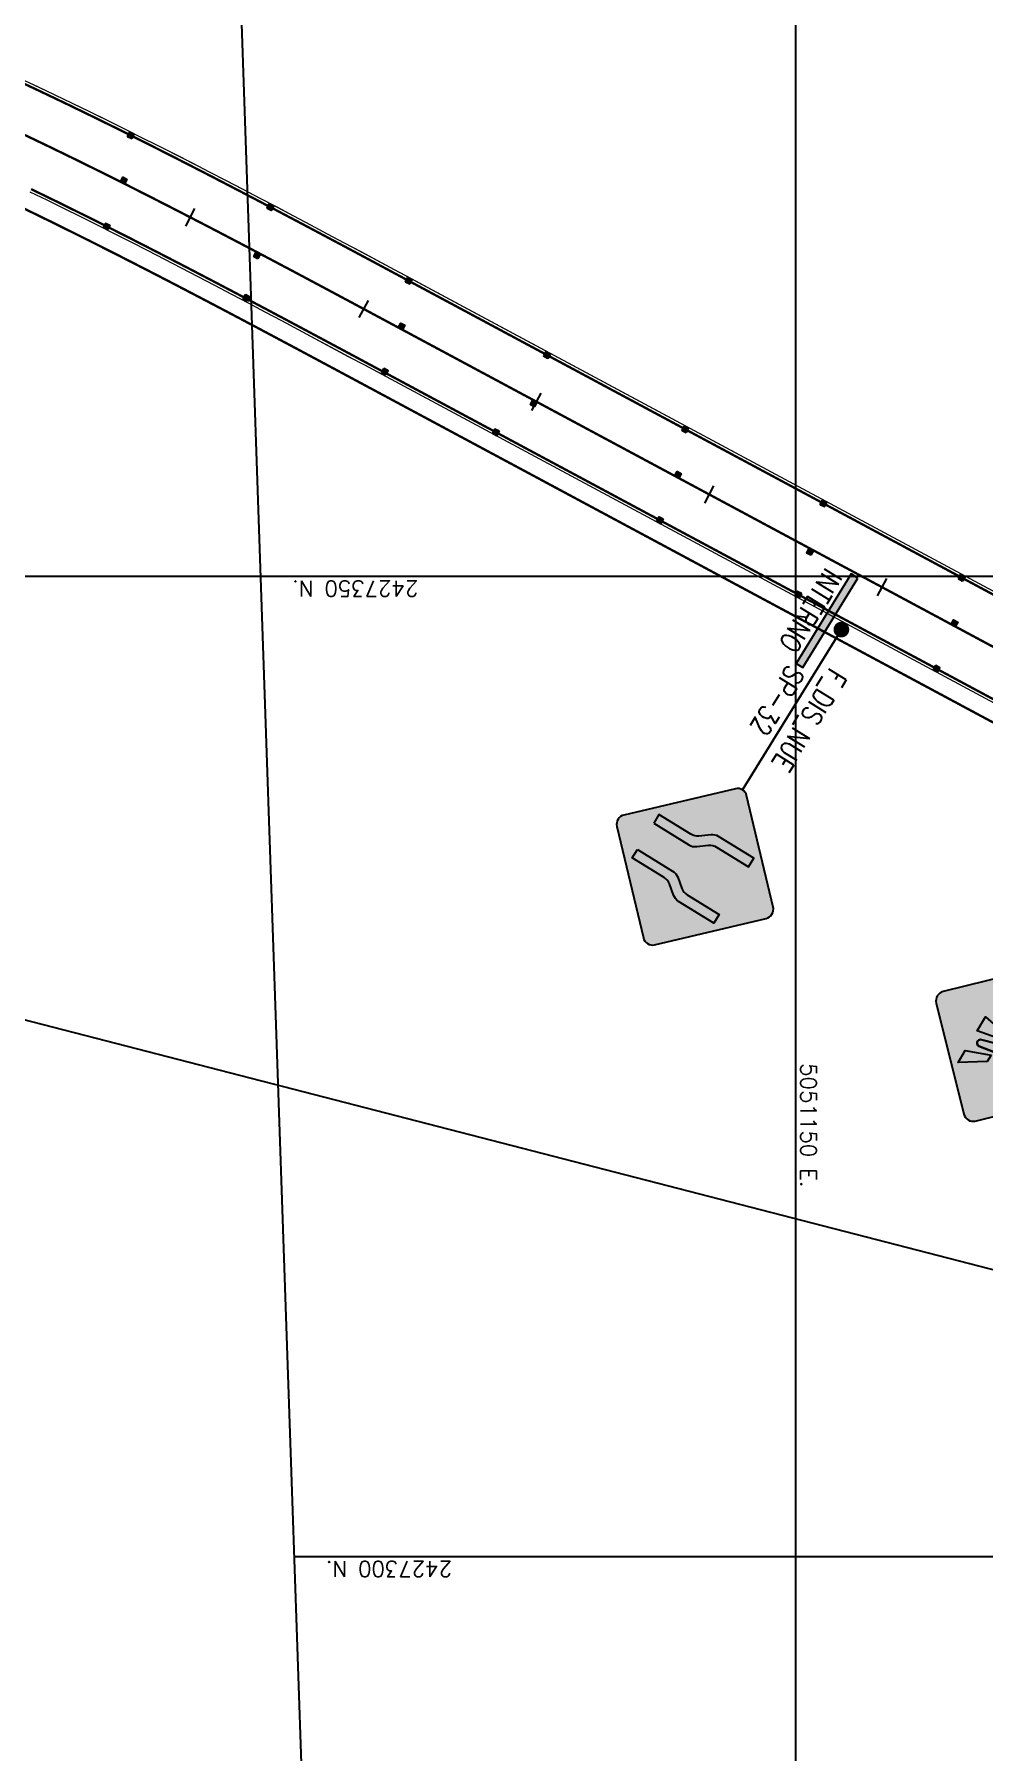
# Model space of a CAD drawing. Header units: metres. Extents: x 5050567 to 5051779, y 2427177 to 2427777.
# Drawn here: x 5051111.2 to 5051159.6, y 2427290 to 2427377.6 of the extents above; entities that cross this region are included whole.
import ezdxf
from ezdxf import colors
from ezdxf.entities.mleader import LeaderData, LeaderLine
from ezdxf.enums import TextEntityAlignment as Align
from ezdxf.math import Vec2, Vec3

# ---------------------------------------------------------------- set-up
doc = ezdxf.new("R2010")
doc.units = ezdxf.units.M
for name, color, linetype in [('C-ROAD-EJE PROYECTADO', 1, 'Continuous'), ('CVD-ALI-STA-MIN-CD', 7, 'Continuous'), ('Defensa metálica', 7, 'Continuous'), ('FILL_NEGRO', 250, 'Continuous'), ('GEN-COORD-IMPAR', 8, 'Continuous'), ('GEN-COORD-PAR', 8, 'Continuous'), ('Sen_Vert_Preventivas', 7, 'Continuous'), ('TACHAS', 7, 'Continuous')]:
    doc.layers.add(name, color=color, linetype=linetype)
doc.layers.add('SEN_BASE_DEM', color=7, linetype='Continuous', lineweight=13, true_color=0xffffff)
doc.styles.add('CORDENADAS', font='romans.shx')
doc.styles.get("Standard").update_dxf_attribs({"font": 'simplex.shx'})
doc.styles.add('TEXTO_ACCION_FASE', font='romans.shx', dxfattribs={"width": 0.8})
doc.linetypes.add('FENCELINE2', pattern='A,0.25,-0.1,[132,ltypeshp.shx,S=0.1,R=0,X=-0.1,Y=0],-0.1,1', length=1.45)

# ---------------------------------------------------------------- blocks, each defined once
blk = doc.blocks.new('th-')
at = {"layer": 'TACHAS', "true_color": 0xffffff}
h = blk.add_hatch(color=7, dxfattribs=at)
h.dxf.hatch_style = 1
h.paths.add_polyline_path([(0, -0.118), (-0.236, -0.118), (-0.236, 0.118), (0, 0.118)])
at = {"layer": 'TACHAS'}
for points in [[(-0.005, 0.112), (-0.076, 0.102), (-0.076, 0.015), (-0.074, 0.013), (-0.005, 0.004)], [(-0.005, -0.002), (-0.076, 0.008), (-0.076, -0.081), (-0.005, -0.11)]]:
    blk.add_hatch(color=1, dxfattribs=at).paths.add_polyline_path(points)
at = {"layer": 'TACHAS', "color": 7, "lineweight": 0, "ltscale": 10}
blk.add_line((-0.076, 0.015), (-0.074, 0.013), dxfattribs=at)
at = {"layer": 'TACHAS', "color": 18, "lineweight": 30, "true_color": 0x000000}
blk.add_lwpolyline([(0, -0.118), (-0.236, -0.118), (-0.236, 0.118), (0, 0.118)], close=True, dxfattribs=at)
at = {"layer": 'TACHAS', "color": 18, "lineweight": 5, "true_color": 0x000000, "const_width": 0.0004}
for points in [[(-0.236, -0.118), (0, -0.118), (0, 0.118), (-0.236, 0.118)], [(-0.082, 0.107), (-0.154, 0.107), (-0.154, -0.085), (-0.082, -0.085)], [(-0.076, -0.081), (-0.005, -0.11), (-0.005, -0.002), (-0.076, 0.008)]]:
    blk.add_lwpolyline(points, close=True, dxfattribs=at)
at = {"layer": 'TACHAS', "color": 18, "lineweight": 5, "true_color": 0x000000}
for points, const_width in [([(-0.236, 0.118), (-0.154, 0.107)], 0.0004), ([(-0.231, 0.112), (-0.231, 0.004)], 0.000182), ([(-0.16, 0.102), (-0.16, 0.004), (-0.231, 0.004)], 0.0004), ([(0, 0.118), (-0.082, 0.107)], 0.0004), ([(-0.005, 0.004), (-0.005, 0.112), (-0.076, 0.102), (-0.076, 0.013), (-0.005, 0.004)], 0.0004), ([(-0.231, -0.11), (-0.231, -0.002), (-0.16, -0.002), (-0.16, -0.081)], 0.0004), ([(-0.231, -0.11), (-0.16, -0.081)], 0.0004), ([(0, -0.118), (-0.082, -0.085)], 0.0004)]:
    blk.add_lwpolyline(points, dxfattribs=dict(at, const_width=const_width))
for points in [[(-0.231, 0.112, 0.0004, 0.0004, 0), (-0.16, 0.102, 0.000182, 0.000182, 0)], [(-0.236, -0.118, 0.0004, 0.0004, 0), (-0.154, -0.085, 0.000182, 0.000182, 0)]]:
    blk.add_lwpolyline(points, format="xyseb", dxfattribs=at)
blk = doc.blocks.new('THA')
at = {"layer": 'TACHAS'}
h = blk.add_hatch(color=50, dxfattribs=at)
h.paths.add_polyline_path([(-0.118, 0.107), (-0.118, -0.129), (0.118, -0.129), (0.118, 0.107), (0.036, 0.096), (0.036, -0.096), (-0.036, -0.096), (-0.036, 0.096)])
h.paths.add_polyline_path([(-0.042, 0.091), (-0.042, -0.007), (-0.113, -0.007), (-0.113, 0.101)], flags=16)
h.paths.add_polyline_path([(0.042, 0.091), (0.113, 0.101), (0.113, -0.007), (0.042, 0.002)], flags=16)
h.paths.add_polyline_path([(-0.042, -0.013), (-0.042, -0.092), (-0.113, -0.121), (-0.113, -0.013)], flags=16)
h.paths.add_polyline_path([(0.042, -0.003), (0.113, -0.013), (0.113, -0.121), (0.042, -0.092)], flags=16)
for color, points in [(50, [(0.036, 0.096), (0.118, 0.107), (-0.118, 0.107), (-0.036, 0.096)]), (40, [(-0.113, -0.007), (-0.042, -0.007), (-0.042, 0.091), (-0.113, 0.101)]), (40, [(0.042, 0.091), (0.042, 0.004), (0.044, 0.002), (0.113, -0.007), (0.113, 0.101)]), (40, [(-0.042, -0.013), (-0.113, -0.013), (-0.113, -0.121), (-0.042, -0.092)]), (40, [(0.042, -0.003), (0.042, -0.092), (0.113, -0.121), (0.113, -0.013)])]:
    blk.add_hatch(color=color, dxfattribs=at).paths.add_polyline_path(points)
blk.add_hatch(color=50, dxfattribs=at).paths.add_polyline_path([(-0.036, 0.096), (-0.036, -0.096), (0.036, -0.096), (0.036, 0.096)], flags=17)
at = {"layer": 'TACHAS', "color": 7, "lineweight": 0, "ltscale": 10}
blk.add_line((0.042, 0.004), (0.044, 0.002), dxfattribs=at)
at = {"layer": 'TACHAS', "color": 7, "true_color": 0xffffff}
blk.add_lwpolyline([(0.118, -0.129), (-0.118, -0.129), (-0.118, 0.107), (0.118, 0.107)], close=True, dxfattribs=at)
at = {"layer": 'TACHAS', "color": 18, "lineweight": 0, "true_color": 0x000000, "const_width": 0.0004}
for points in [[(-0.118, -0.129), (0.118, -0.129), (0.118, 0.107), (-0.118, 0.107)], [(0.036, 0.096), (-0.036, 0.096), (-0.036, -0.096), (0.036, -0.096)], [(0.042, -0.092), (0.113, -0.121), (0.113, -0.013), (0.042, -0.003)]]:
    blk.add_lwpolyline(points, close=True, dxfattribs=at)
for points in [[(-0.118, 0.107), (-0.036, 0.096)], [(-0.042, 0.091), (-0.042, -0.007), (-0.113, -0.007)], [(0.118, 0.107), (0.036, 0.096)], [(0.113, -0.007), (0.113, 0.101), (0.042, 0.091), (0.042, 0.002), (0.113, -0.007)], [(-0.118, -0.129), (-0.036, -0.096)], [(-0.113, -0.121), (-0.113, -0.013), (-0.042, -0.013), (-0.042, -0.092)], [(-0.113, -0.121), (-0.042, -0.092)], [(0.118, -0.129), (0.036, -0.096)]]:
    blk.add_lwpolyline(points, dxfattribs=at)
at = {"layer": 'TACHAS', "color": 18, "lineweight": 0, "true_color": 0x000000}
blk.add_lwpolyline([(-0.113, 0.101, 0.0004, 0.0004, 0), (-0.042, 0.091, 0.000182, 0.000182, 0)], format="xyseb", dxfattribs=at)
blk = doc.blocks.new('*U79')
h = blk.add_hatch(color=60)
edge = h.paths.add_edge_path()
edge.add_line((18.19, -5.59), (23.35, -0.42))
edge.add_arc((22.92, 0), 0.6, 315, 405)
edge.add_line((23.35, 0.42), (18.19, 5.59))
edge.add_arc((17.76, 5.16), 0.6, 45, 135)
edge.add_line((17.34, 5.59), (12.18, 0.42))
edge.add_arc((12.6, 0), 0.6, 135, 225)
edge.add_line((12.18, -0.42), (17.34, -5.59))
edge.add_arc((17.76, -5.16), 0.6, 225, 315)
at = {"true_color": 0x000000}
h = blk.add_hatch(color=18, dxfattribs=at)
edge = h.paths.add_edge_path()
edge.add_line((18.08, -5.48), (23.24, -0.32))
edge.add_arc((22.92, 0), 0.45, 315, 405)
edge.add_line((23.24, 0.32), (18.08, 5.48))
edge.add_arc((17.76, 5.16), 0.45, 45, 135)
edge.add_line((17.44, 5.48), (12.28, 0.32))
edge.add_arc((12.6, 0), 0.45, 135, 225)
edge.add_line((12.28, -0.32), (17.44, -5.48))
edge.add_arc((17.76, -5.16), 0.45, 225, 315)
edge = h.paths.add_edge_path(flags=16)
edge.add_line((17.97, -5.37), (23.14, -0.21))
edge.add_arc((22.92, 0), 0.3, 315, 405)
edge.add_line((23.14, 0.21), (17.97, 5.37))
edge.add_arc((17.76, 5.16), 0.3, 45, 135)
edge.add_line((17.55, 5.37), (12.39, 0.21))
edge.add_arc((12.6, 0), 0.3, 135, 225)
edge.add_line((12.39, -0.21), (17.55, -5.37))
edge.add_arc((17.76, -5.16), 0.3, 225, 315)
h = blk.add_hatch(color=18, dxfattribs=at)
h.dxf.hatch_style = 1
h.paths.add_polyline_path([(18.05, -0.88), (17.6, -0.88), (17.32, -2.44), (18.36, -2.44)])
h.paths.add_polyline_path([(16.36, -0.88), (15.91, -0.88), (14.85, -2.44), (15.75, -2.44)])
h.paths.add_polyline_path([(16.89, -0.32), (16.49, -1.77, 0.997199), (16.93, -1.89), (17.32, -0.5), (18.05, 0.25), (18.72, -1.97, 0.882504), (19.14, -1.76), (18.71, 0.65, -0.255829), (18.8, 0.93), (18.17, 2.43), (18.8, 2.15), (19.07, 1.43, 1.015183), (19.39, 1.55), (19.09, 2.44), (17.85, 3), (17.11, 2.75), (16.62, 1.78), (15.9, 1.55, 0.963874), (15.98, 1.23), (16.86, 1.43), (17.24, 1.92), (17.62, 0.94)])
h.paths.add_polyline_path([(19.83, -2.44), (20.72, -2.44), (19.7, -0.88), (19.24, -0.88)])
h.paths.add_polyline_path([(16.71, 3.5, 1), (17.71, 3.5, 1)])
h = blk.add_hatch(color=250)
edge = h.paths.add_edge_path()
edge.add_ellipse((0, 0), major_axis=(-0.358, 0.358), ratio=1, start_angle=225, end_angle=225)
blk.add_hatch(color=250).paths.add_polyline_path([(3.35, -0.83), (-3.35, -0.83), (-3.35, -1.33), (3.35, -1.33)])
at = {"color": 18, "linetype": 'Continuous', "lineweight": -3, "true_color": 0x000000}
blk.add_lwpolyline([(17.34, -5.59, 0.414214), (18.19, -5.59), (23.35, -0.42, 0.414214), (23.35, 0.42), (18.19, 5.59, 0.414214), (17.34, 5.59), (12.18, 0.42, 0.414214), (12.18, -0.42)], format="xyb", close=True, dxfattribs=at)
at = {"color": 18, "true_color": 0x000000}
blk.add_lwpolyline([(15.9, 1.55), (16.62, 1.78), (17.11, 2.75), (17.85, 3), (19.09, 2.44), (19.39, 1.55, -1.015183), (19.07, 1.43), (18.8, 2.15), (18.17, 2.43), (18.8, 0.93, 0.255829), (18.71, 0.65), (19.15, -1.84, -0.737711), (18.72, -1.97), (18.05, 0.25), (17.32, -0.5), (16.93, -1.89, -0.99476), (16.49, -1.77), (16.89, -0.32), (17.62, 0.94), (17.24, 1.92), (16.86, 1.43), (15.98, 1.23, -0.960816), (15.9, 1.55)], format="xyb", close=True, dxfattribs=at)
at = {"color": 250}
blk.add_lwpolyline([(-3.35, -0.83), (-3.35, -1.33), (3.35, -1.33), (3.35, -0.83)], close=True, dxfattribs=at)
blk.add_lwpolyline([(0, 0), (12, 0)], dxfattribs=at)
at = {"color": 18, "true_color": 0x000000}
for points in [[(15.91, -0.88), (16.36, -0.88), (15.75, -2.44), (14.85, -2.44), (15.91, -0.88)], [(17.6, -0.88), (18.05, -0.88), (18.36, -2.44), (17.32, -2.44), (17.6, -0.88)], [(19.24, -0.88), (19.7, -0.88), (20.72, -2.44), (19.83, -2.44), (19.24, -0.88)]]:
    blk.add_lwpolyline(points, close=True, dxfattribs=at)
blk.add_circle((17.21, 3.5), 0.503, dxfattribs=at)
at = {"color": 250}
blk.add_ellipse((0, 0), major_axis=(-0.358, 0.358), ratio=1, start_param=3.926991, end_param=10.210176, dxfattribs=at)
at = {"layer": 'FILL_NEGRO'}
blk.add_lwpolyline([(17.11, 2.75), (16.62, 1.78), (15.9, 1.55, 0.957768), (15.98, 1.23), (16.86, 1.43), (17.24, 1.92), (17.62, 0.94), (16.89, -0.32), (16.49, -1.77, 0.992327), (16.93, -1.89), (17.32, -0.5), (18.05, 0.25), (18.72, -1.97, 0.737711), (19.15, -1.84), (18.71, 0.65, -0.255829), (18.8, 0.93), (18.17, 2.43), (18.8, 2.15), (19.07, 1.43, 1.015183), (19.39, 1.55), (19.09, 2.44), (17.85, 3), (17.11, 2.75)], format="xyb", dxfattribs=at)
for points in [[(15.91, -0.88), (16.36, -0.88), (15.75, -2.44), (14.85, -2.44)], [(17.6, -0.88), (18.05, -0.88), (18.36, -2.44), (17.32, -2.44)], [(19.24, -0.88), (19.7, -0.88), (20.72, -2.44), (19.83, -2.44)]]:
    blk.add_lwpolyline(points, close=True, dxfattribs=at)
blk.add_circle((17.21, 3.5), 0.503, dxfattribs=at)
at = {"style": 'TEXTO_ACCION_FASE', "width": 0.8}
blk.add_text('SP-46A', height=1.3, dxfattribs=at).set_placement((6, -1.1), align=Align.MIDDLE_CENTER)
for tag, p in [('FASE_ACCION', (6, 1.3)), ('INTERNO', (0, -2.3))]:
    blk.add_attdef(tag, text='', height=1.3, dxfattribs=at).set_placement(p, align=Align.MIDDLE_CENTER)
blk = doc.blocks.new('*U98')
h = blk.add_hatch(color=40)
edge = h.paths.add_edge_path()
edge.add_line((18.19, -5.59), (23.35, -0.42))
edge.add_arc((22.92, 0), 0.6, 315, 405)
edge.add_line((23.35, 0.42), (18.19, 5.59))
edge.add_arc((17.76, 5.16), 0.6, 45, 135)
edge.add_line((17.34, 5.59), (12.18, 0.42))
edge.add_arc((12.6, 0), 0.6, 135, 225)
edge.add_line((12.18, -0.42), (17.34, -5.59))
edge.add_arc((17.76, -5.16), 0.6, 225, 315)
h = blk.add_hatch(color=40)
edge = h.paths.add_edge_path()
edge.add_line((18.19, -5.59), (23.35, -0.42))
edge.add_arc((22.92, 0), 0.6, 315, 405)
edge.add_line((23.35, 0.42), (18.19, 5.59))
edge.add_arc((17.76, 5.16), 0.6, 45, 135)
edge.add_line((17.34, 5.59), (12.18, 0.42))
edge.add_arc((12.6, 0), 0.6, 135, 225)
edge.add_line((12.18, -0.42), (17.34, -5.59))
edge.add_arc((17.76, -5.16), 0.6, 225, 315)
h = blk.add_hatch(color=250)
edge = h.paths.add_edge_path()
edge.add_line((18.08, -5.48), (23.24, -0.32))
edge.add_arc((22.92, 0), 0.45, 315, 405)
edge.add_line((23.24, 0.32), (18.08, 5.48))
edge.add_arc((17.76, 5.16), 0.45, 45, 135)
edge.add_line((17.44, 5.48), (12.28, 0.32))
edge.add_arc((12.6, 0), 0.45, 135, 225)
edge.add_line((12.28, -0.32), (17.44, -5.48))
edge.add_arc((17.76, -5.16), 0.45, 225, 315)
edge = h.paths.add_edge_path(flags=16)
edge.add_line((17.97, -5.37), (23.14, -0.21))
edge.add_arc((22.92, 0), 0.3, 315, 405)
edge.add_line((23.14, 0.21), (17.97, 5.37))
edge.add_arc((17.76, 5.16), 0.3, 45, 135)
edge.add_line((17.55, 5.37), (12.39, 0.21))
edge.add_arc((12.6, 0), 0.3, 135, 225)
edge.add_line((12.39, -0.21), (17.55, -5.37))
edge.add_arc((17.76, -5.16), 0.3, 225, 315)
h = blk.add_hatch(color=250)
edge = h.paths.add_edge_path()
edge.add_line((18.08, -5.48), (23.24, -0.32))
edge.add_arc((22.92, 0), 0.45, 315, 405)
edge.add_line((23.24, 0.32), (18.08, 5.48))
edge.add_arc((17.76, 5.16), 0.45, 45, 135)
edge.add_line((17.44, 5.48), (12.28, 0.32))
edge.add_arc((12.6, 0), 0.45, 135, 225)
edge.add_line((12.28, -0.32), (17.44, -5.48))
edge.add_arc((17.76, -5.16), 0.45, 225, 315)
edge = h.paths.add_edge_path(flags=16)
edge.add_line((17.97, -5.37), (23.14, -0.21))
edge.add_arc((22.92, 0), 0.3, 315, 405)
edge.add_line((23.14, 0.21), (17.97, 5.37))
edge.add_arc((17.76, 5.16), 0.3, 45, 135)
edge.add_line((17.55, 5.37), (12.39, 0.21))
edge.add_arc((12.6, 0), 0.3, 135, 225)
edge.add_line((12.39, -0.21), (17.55, -5.37))
edge.add_arc((17.76, -5.16), 0.3, 225, 315)
at = {"true_color": 0x000000}
h = blk.add_hatch(color=18, dxfattribs=at)
edge = h.paths.add_edge_path()
edge.add_line((16.78, -3.7), (16.78, -1.07))
edge.add_arc((15.98, -1.07), 0.8, 0, 37.5686)
edge.add_line((16.61, -0.58), (16.14, 0.02))
edge.add_arc((16.78, 0.51), 0.8, 180, 217.5686, ccw=False)
edge.add_line((15.98, 0.51), (15.98, 2.9))
edge.add_line((15.98, 2.9), (15.34, 2.9))
edge.add_line((15.34, 2.9), (15.34, 0.27))
edge.add_arc((16.14, 0.27), 0.8, 180, 217.5686)
edge.add_line((15.5, -0.22), (15.97, -0.82))
edge.add_arc((15.34, -1.31), 0.8, 0, 37.5686, ccw=False)
edge.add_line((16.14, -1.31), (16.14, -3.7))
edge.add_line((16.14, -3.7), (16.78, -3.7))
edge = h.paths.add_edge_path()
edge.add_line((18.75, -3.7), (18.75, -1.07))
edge.add_arc((19.55, -1.07), 0.8, 142.4314, 180, ccw=False)
edge.add_line((18.91, -0.58), (19.38, 0.02))
edge.add_arc((18.75, 0.51), 0.8, 322.4314, 360)
edge.add_line((19.55, 0.51), (19.55, 2.9))
edge.add_line((19.55, 2.9), (20.19, 2.9))
edge.add_line((20.19, 2.9), (20.19, 0.27))
edge.add_arc((19.39, 0.27), 0.8, -37.5686, 0, ccw=False)
edge.add_line((20.02, -0.22), (19.55, -0.82))
edge.add_arc((20.19, -1.31), 0.8, 142.4314, 180)
edge.add_line((19.39, -1.31), (19.39, -3.7))
edge.add_line((19.39, -3.7), (18.75, -3.7))
h = blk.add_hatch(color=18, dxfattribs=at)
edge = h.paths.add_edge_path()
edge.add_line((16.78, -3.7), (16.78, -1.07))
edge.add_arc((15.98, -1.07), 0.8, 360, 397.5686)
edge.add_line((16.61, -0.58), (16.14, 0.02))
edge.add_arc((16.78, 0.51), 0.8, 180, 217.5686, ccw=False)
edge.add_line((15.98, 0.51), (15.98, 2.9))
edge.add_line((15.98, 2.9), (15.34, 2.9))
edge.add_line((15.34, 2.9), (15.34, 0.27))
edge.add_arc((16.14, 0.27), 0.8, 180, 217.5686)
edge.add_line((15.5, -0.22), (15.97, -0.82))
edge.add_arc((15.34, -1.31), 0.8, 0, 37.5686, ccw=False)
edge.add_line((16.14, -1.31), (16.14, -3.7))
edge.add_line((16.14, -3.7), (16.78, -3.7))
edge = h.paths.add_edge_path()
edge.add_line((18.75, -3.7), (18.75, -1.07))
edge.add_arc((19.55, -1.07), 0.8, 142.4314, 180, ccw=False)
edge.add_line((18.91, -0.58), (19.38, 0.02))
edge.add_arc((18.75, 0.51), 0.8, 322.4314, 360)
edge.add_line((19.55, 0.51), (19.55, 2.9))
edge.add_line((19.55, 2.9), (20.19, 2.9))
edge.add_line((20.19, 2.9), (20.19, 0.27))
edge.add_arc((19.39, 0.27), 0.8, -37.5686, 0, ccw=False)
edge.add_line((20.02, -0.22), (19.55, -0.82))
edge.add_arc((20.19, -1.31), 0.8, 142.4314, 180)
edge.add_line((19.39, -1.31), (19.39, -3.7))
edge.add_line((19.39, -3.7), (18.75, -3.7))
blk.add_hatch(color=250).paths.add_polyline_path([(3.35, -0.83), (-3.35, -0.83), (-3.35, -1.33), (3.35, -1.33)])
at = {"color": 18, "linetype": 'Continuous', "lineweight": -3, "true_color": 0x000000}
blk.add_lwpolyline([(17.34, -5.59, 0.414214), (18.19, -5.59), (23.35, -0.42, 0.414214), (23.35, 0.42), (18.19, 5.59, 0.414214), (17.34, 5.59), (12.18, 0.42, 0.414214), (12.18, -0.42)], format="xyb", close=True, dxfattribs=at)
blk.add_lwpolyline([(17.34, -5.59, 0.414214), (18.19, -5.59), (23.35, -0.42, 0.414214), (23.35, 0.42), (18.19, 5.59, 0.414214), (17.34, 5.59), (12.18, 0.42, 0.414214), (12.18, -0.42)], format="xyb", close=True, dxfattribs=at)
at = {"color": 18, "true_color": 0x000000}
for points in [[(16.78, -3.7), (16.78, -1.07, 0.165408), (16.61, -0.58), (16.14, 0.02, -0.165408), (15.98, 0.51), (15.98, 2.9), (15.34, 2.9), (15.34, 0.27, 0.165408), (15.5, -0.22), (15.97, -0.82, -0.165408), (16.14, -1.31), (16.14, -3.7)], [(16.78, -3.7), (16.78, -1.07, 0.165408), (16.61, -0.58), (16.14, 0.02, -0.165408), (15.98, 0.51), (15.98, 2.9), (15.34, 2.9), (15.34, 0.27, 0.165408), (15.5, -0.22), (15.97, -0.82, -0.165408), (16.14, -1.31), (16.14, -3.7)], [(18.75, -3.7), (18.75, -1.07, -0.165408), (18.91, -0.58), (19.38, 0.02, 0.165408), (19.55, 0.51), (19.55, 2.9), (20.19, 2.9), (20.19, 0.27, -0.165408), (20.02, -0.22), (19.55, -0.82, 0.165408), (19.39, -1.31), (19.39, -3.7)], [(18.75, -3.7), (18.75, -1.07, -0.165408), (18.91, -0.58), (19.38, 0.02, 0.165408), (19.55, 0.51), (19.55, 2.9), (20.19, 2.9), (20.19, 0.27, -0.165408), (20.02, -0.22), (19.55, -0.82, 0.165408), (19.39, -1.31), (19.39, -3.7)]]:
    blk.add_lwpolyline(points, format="xyb", close=True, dxfattribs=at)
at = {"color": 250, "const_width": 0.5}
blk.add_lwpolyline([(0.25, 0, 1), (-0.25, 0, 1)], format="xyb", close=True, dxfattribs=at)
at = {"color": 250}
for points in [[(-3.35, -0.83), (-3.35, -1.33), (3.35, -1.33), (3.35, -0.83)], [(0, 0), (12, 0)]]:
    blk.add_lwpolyline(points, close=True, dxfattribs=at)
at = {"style": 'TEXTO_ACCION_FASE', "width": 0.8}
blk.add_text('SP-32', height=1.3, dxfattribs=at).set_placement((6, -1.1), align=Align.MIDDLE_CENTER)
for tag, p in [('FASE_ACCION', (6, 1.3)), ('INTERNO', (0, -2.3))]:
    blk.add_attdef(tag, text='', height=1.3, dxfattribs=at).set_placement(p, align=Align.MIDDLE_CENTER)
blk = doc.blocks.new('AeccTickLine')
blk.add_line((0, -0.5), (0, 0.5))

msp = doc.modelspace()

# ---------------------------------------------------------------- linework, layer by layer
at = {"layer": 'C-ROAD-EJE PROYECTADO', "color": 30, "linetype": 'Continuous', "lineweight": -3, "const_width": 0.05, "flags": 128}
for points in [[(5051110.458, 2427375.361), (5051111.344, 2427374.944), (5051112.228, 2427374.524), (5051113.11, 2427374.101), (5051113.989, 2427373.674), (5051114.867, 2427373.243), (5051115.742, 2427372.81), (5051116.615, 2427372.374), (5051117.487, 2427371.935), (5051118.357, 2427371.494), (5051119.225, 2427371.051), (5051120.091, 2427370.605), (5051120.956, 2427370.157), (5051121.819, 2427369.708), (5051122.681, 2427369.257), (5051123.542, 2427368.805), (5051124.401, 2427368.351), (5051125.26, 2427367.896), (5051126.117, 2427367.44), (5051126.973, 2427366.984), (5051127.829, 2427366.527), (5051128.683, 2427366.069), (5051129.537, 2427365.612), (5051130.391, 2427365.154), (5051131.244, 2427364.696), (5051177.777, 2427339.714)], [(5051110.935, 2427369.598), (5051111.796, 2427369.18), (5051112.657, 2427368.758), (5051113.516, 2427368.333), (5051114.374, 2427367.904), (5051115.232, 2427367.473), (5051116.088, 2427367.038), (5051116.944, 2427366.601), (5051117.798, 2427366.162), (5051118.652, 2427365.72), (5051119.506, 2427365.275), (5051120.359, 2427364.829), (5051121.211, 2427364.381), (5051122.064, 2427363.931), (5051122.916, 2427363.48), (5051123.767, 2427363.027), (5051124.619, 2427362.573), (5051125.47, 2427362.118), (5051126.322, 2427361.662), (5051127.174, 2427361.205), (5051128.026, 2427360.748), (5051128.879, 2427360.291), (5051175.514, 2427335.254)]]:
    msp.add_lwpolyline(points, dxfattribs=at)
at = {"layer": 'Defensa metálica', "color": 6, "linetype": 'FENCELINE2', "const_width": 0.12, "flags": 128}
msp.add_lwpolyline([(5051028.52, 2427421.492), (5051033.336, 2427409.282, 0.225795), (5051055.858, 2427388.262), (5051073.892, 2427382.549), (5051074.814, 2427382.257), (5051075.736, 2427381.965), (5051076.657, 2427381.672), (5051077.577, 2427381.38), (5051078.496, 2427381.086), (5051079.414, 2427380.793), (5051080.331, 2427380.498), (5051081.247, 2427380.202), (5051082.163, 2427379.905), (5051083.077, 2427379.607), (5051083.989, 2427379.307), (5051084.901, 2427379.005), (5051085.811, 2427378.702), (5051086.72, 2427378.396), (5051087.627, 2427378.088), (5051088.533, 2427377.778), (5051089.438, 2427377.465), (5051090.34, 2427377.149), (5051091.241, 2427376.831), (5051092.14, 2427376.509), (5051093.037, 2427376.184), (5051093.933, 2427375.856), (5051094.826, 2427375.524), (5051095.717, 2427375.188), (5051096.606, 2427374.849), (5051097.493, 2427374.505), (5051098.377, 2427374.157), (5051099.259, 2427373.805), (5051100.139, 2427373.448), (5051101.015, 2427373.087), (5051101.889, 2427372.721), (5051102.761, 2427372.349), (5051103.632, 2427371.972), (5051104.5, 2427371.591), (5051105.368, 2427371.204), (5051106.234, 2427370.812), (5051107.098, 2427370.416), (5051107.961, 2427370.015), (5051108.823, 2427369.61), (5051109.684, 2427369.201), (5051110.543, 2427368.788), (5051111.402, 2427368.371), (5051112.259, 2427367.951), (5051113.115, 2427367.527), (5051113.971, 2427367.1), (5051114.826, 2427366.67), (5051115.68, 2427366.236), (5051116.533, 2427365.8), (5051117.386, 2427365.362), (5051118.238, 2427364.921), (5051119.09, 2427364.477), (5051119.941, 2427364.032), (5051120.792, 2427363.585), (5051121.643, 2427363.136), (5051122.494, 2427362.685), (5051123.344, 2427362.233), (5051124.195, 2427361.779), (5051125.046, 2427361.324), (5051125.897, 2427360.869), (5051126.749, 2427360.412), (5051127.601, 2427359.955), (5051128.453, 2427359.498), (5051175.064, 2427334.474), (5051187.886, 2427326.561), (5051187.948, 2427326.53), (5051187.966, 2427326.521)], format="xyb", dxfattribs=at)
at = {"layer": 'GEN-COORD-IMPAR', "linetype": 'Continuous'}
for p, q in [((5051150, 2427231.243), (5051150, 2427664.98)), ((5051122.708, 2427350), (5051293.081, 2427350)), ((5051124.422, 2427300), (5051294.796, 2427300))]:
    msp.add_line(p, q, dxfattribs=at)
msp.add_lwpolyline([(5051126.807, 2427230.448), (5051111.953, 2427663.676), (5051282.126, 2427669.511), (5051296.98, 2427236.283)], close=True, dxfattribs=at)
at = {"layer": 'GEN-COORD-PAR', "linetype": 'Continuous'}
for p, q in [((5051150, 2427317.218), (5051150, 2427493.07)), ((5051022.972, 2427350), (5051264.674, 2427350))]:
    msp.add_line(p, q, dxfattribs=at)
msp.add_lwpolyline([(5050872.399, 2427564.71), (5051292.13, 2427456.391), (5051249.582, 2427291.519), (5050829.851, 2427399.839)], close=True, dxfattribs=at)
at = {"layer": 'SEN_BASE_DEM', "const_width": 0.12, "flags": 128}
for points in [[(5051177.711, 2427339.579), (5051131.173, 2427364.564), (5051130.32, 2427365.021), (5051129.466, 2427365.479), (5051128.613, 2427365.937), (5051127.758, 2427366.395), (5051126.903, 2427366.852), (5051126.046, 2427367.308), (5051125.189, 2427367.764), (5051124.331, 2427368.218), (5051123.472, 2427368.672), (5051122.612, 2427369.124), (5051121.75, 2427369.575), (5051120.887, 2427370.024), (5051120.022, 2427370.472), (5051119.156, 2427370.917), (5051118.289, 2427371.36), (5051117.419, 2427371.801), (5051116.548, 2427372.24), (5051115.675, 2427372.676), (5051114.8, 2427373.109), (5051113.923, 2427373.539), (5051113.045, 2427373.966), (5051112.163, 2427374.389), (5051111.28, 2427374.809), (5051110.395, 2427375.225)], [(5051111, 2427369.734), (5051111.862, 2427369.315), (5051112.723, 2427368.893), (5051113.583, 2427368.467), (5051114.442, 2427368.038), (5051115.299, 2427367.607), (5051116.156, 2427367.172), (5051117.012, 2427366.735), (5051117.867, 2427366.295), (5051118.722, 2427365.853), (5051119.575, 2427365.408), (5051120.429, 2427364.962), (5051121.281, 2427364.514), (5051122.134, 2427364.064), (5051122.986, 2427363.612), (5051123.838, 2427363.159), (5051124.689, 2427362.705), (5051125.541, 2427362.25), (5051126.393, 2427361.794), (5051127.245, 2427361.338), (5051128.097, 2427360.88), (5051128.95, 2427360.423), (5051175.589, 2427335.384)]]:
    msp.add_lwpolyline(points, dxfattribs=at)
at = {"layer": 'SEN_BASE_DEM'}
for points in [[(5051177.777, 2427339.714), (5051131.244, 2427364.696), (5051130.391, 2427365.154), (5051129.537, 2427365.612), (5051128.683, 2427366.069), (5051127.829, 2427366.527), (5051126.973, 2427366.984), (5051126.117, 2427367.44), (5051125.26, 2427367.896), (5051124.401, 2427368.351), (5051123.542, 2427368.805), (5051122.681, 2427369.257), (5051121.819, 2427369.708), (5051120.956, 2427370.157), (5051120.091, 2427370.605), (5051119.225, 2427371.051), (5051118.357, 2427371.494), (5051117.487, 2427371.935), (5051116.615, 2427372.374), (5051115.742, 2427372.81), (5051114.867, 2427373.243), (5051113.989, 2427373.674), (5051113.11, 2427374.101), (5051112.228, 2427374.524), (5051111.344, 2427374.944), (5051110.458, 2427375.361)], [(5051110.935, 2427369.598), (5051111.796, 2427369.18), (5051112.657, 2427368.758), (5051113.516, 2427368.333), (5051114.374, 2427367.904), (5051115.232, 2427367.473), (5051116.088, 2427367.038), (5051116.944, 2427366.601), (5051117.798, 2427366.162), (5051118.652, 2427365.72), (5051119.506, 2427365.275), (5051120.359, 2427364.829), (5051121.211, 2427364.381), (5051122.064, 2427363.931), (5051122.916, 2427363.48), (5051123.767, 2427363.027), (5051124.619, 2427362.573), (5051125.47, 2427362.118), (5051126.322, 2427361.662), (5051127.174, 2427361.205), (5051128.026, 2427360.748), (5051128.879, 2427360.291), (5051175.514, 2427335.254)]]:
    msp.add_lwpolyline(points, dxfattribs=at)
at = {"layer": 'SEN_BASE_DEM', "color": 40, "linetype": 'Continuous', "const_width": 0.12, "flags": 128}
msp.add_lwpolyline([(5051110.276, 2427372.684), (5051111.15, 2427372.269), (5051112.022, 2427371.85), (5051112.893, 2427371.427), (5051113.762, 2427371.001), (5051114.629, 2427370.571), (5051115.495, 2427370.139), (5051116.359, 2427369.704), (5051117.222, 2427369.266), (5051118.084, 2427368.826), (5051118.945, 2427368.383), (5051119.804, 2427367.939), (5051120.663, 2427367.492), (5051121.52, 2427367.043), (5051122.377, 2427366.593), (5051123.232, 2427366.141), (5051124.088, 2427365.688), (5051124.942, 2427365.234), (5051125.796, 2427364.778), (5051126.65, 2427364.322), (5051127.503, 2427363.866), (5051128.356, 2427363.408), (5051129.208, 2427362.951), (5051130.061, 2427362.493), (5051183.026, 2427334.059)], dxfattribs=at)

# ---------------------------------------------------------------- block references
at = {"layer": 'CVD-ALI-STA-MIN-CD', "color": 7, "linetype": 'Continuous', "lineweight": -3}
for p, rotation in [((5051119.122, 2427368.292), 332.6776763011573), ((5051127.963, 2427363.619), 331.8040539499277), ((5051136.774, 2427358.889), 331.7704970369276), ((5051145.584, 2427354.159), 331.7704970369276), ((5051154.395, 2427349.429), 331.7704970369276)]:
    msp.add_blockref('AeccTickLine', p, dxfattribs=dict(at, rotation=rotation))
at = {"layer": 'SEN_BASE_DEM'}
for name, p, rotation in [('th-', (5051115.973, 2427372.527), 153.4682624588972), ('THA', (5051115.732, 2427370.188), 333.2798200043069), ('th-', (5051123.09, 2427368.873), 152.271145831468), ('th-', (5051114.961, 2427367.774), 333.6677645989519), ('THA', (5051122.514, 2427366.351), 332.1713820651838), ('th-', (5051130.151, 2427365.112), 151.7834288363528), ('th-', (5051122.08, 2427364.125), 332.2711370957762), ('THA', (5051129.898, 2427362.751), 331.7723445866521), ('th-', (5051137.199, 2427361.328), 151.7704970370836), ('th-', (5051129.142, 2427360.366), 331.7834287763022), ('THA', (5051136.621, 2427358.801), 331.7704970368279), ('th-', (5051134.806, 2427357.278), 331.7704970373061), ('th-', (5051144.248, 2427357.544), 151.7704970370836), ('THA', (5051143.995, 2427355.183), 331.7704970370272), ('th-', (5051151.296, 2427353.76), 151.7704970370836), ('th-', (5051143.172, 2427352.789), 331.7704970373061), ('THA', (5051150.718, 2427351.233), 331.7704970368279), ('th-', (5051158.345, 2427349.976), 151.7704970370836), ('th-', (5051150.22, 2427349.005), 331.7704970373061), ('THA', (5051158.092, 2427347.615), 331.7704970370272), ('th-', (5051157.269, 2427345.221), 331.7704970373061)]:
    msp.add_blockref(name, p, dxfattribs=dict(at, rotation=rotation))
at = {"layer": 'Sen_Vert_Preventivas', "xscale": 0.8, "yscale": 0.8, "zscale": 0.8}
for name, p, rotation, values in [('*U98', (5051152.316, 2427347.269), 238.319393856634, {'INTERNO': 'INTERNO', 'FASE_ACCION': 'F_DIS_NUE'}), ('*U79', (5051168.489, 2427338.383), 238.945042770476, {'FASE_ACCION': 'F_DIS_NUE'})]:
    msp.add_blockref(name, p, dxfattribs=dict(at, rotation=rotation)).add_auto_attribs(values)

# ---------------------------------------------------------------- texts
at = {"layer": 'GEN-COORD-IMPAR', "style": 'CORDENADAS'}
for s, p in [('2427350 N.', (5051124.308, 2427349.76)), ('2427300 N.', (5051126.022, 2427299.76))]:
    msp.add_text(s, height=0.8, rotation=180, dxfattribs=at).set_placement(p, align=Align.RIGHT)
at = {"layer": 'GEN-COORD-PAR', "style": 'CORDENADAS'}
msp.add_text('5051150 E.', height=0.8, rotation=270, dxfattribs=at).set_placement((5051150.24, 2427318.818), align=Align.RIGHT)

# ---------------------------------------------------------------- leaders
at = {"layer": 'GEN-COORD-PAR', "color": 7}
ml = msp.add_multileader_mtext('Standard', dxfattribs=at)
ml.set_content('Defensa Metálica', color=7)
ml.set_leader_properties()
ml.build(insert=Vec2(0, 0))
ml.multileader.update_dxf_attribs({"text_right_attachment_type": 6, "dogleg_length": 0.36})
ctx = ml.context
ctx.base_point, ctx.plane_origin = Vec3(5051113.881, 2427414.173), Vec3(5051028.52, 2427421.492)
ctx.right_attachment = 6
notes = []
notes.append((ctx, [(0, (1, 1, 0), (5051113.521, 2427414.173), (1, 0), 0.36, [(0, [(5051028.52, 2427421.492)], 0, [])]), (1, (1, 1, 0), (5051168.526, 2427411.373), (-1, 0), 0.36, [(1, [(5051187.966, 2427326.521)], 0, [])])]))
ctx.mtext.insert, ctx.mtext.flow_direction = Vec3(5051115.881, 2427416.173), 5
for ctx, leaders in notes:
    for number, flags, end, landing, length, lines in leaders:
        leader = LeaderData()
        leader.index, (leader.has_last_leader_line, leader.has_dogleg_vector, leader.attachment_direction) = number, flags
        leader.last_leader_point, leader.dogleg_vector, leader.dogleg_length = Vec3(end), Vec3(landing), length
        for number, points, colour, breaks in lines:
            line = LeaderLine()
            line.index, line.vertices, line.color, line.breaks = number, Vec3.list(points), colors.encode_raw_color(colour), breaks
            leader.lines.append(line)
        ctx.leaders.append(leader)

doc.saveas('drawing.dxf')
